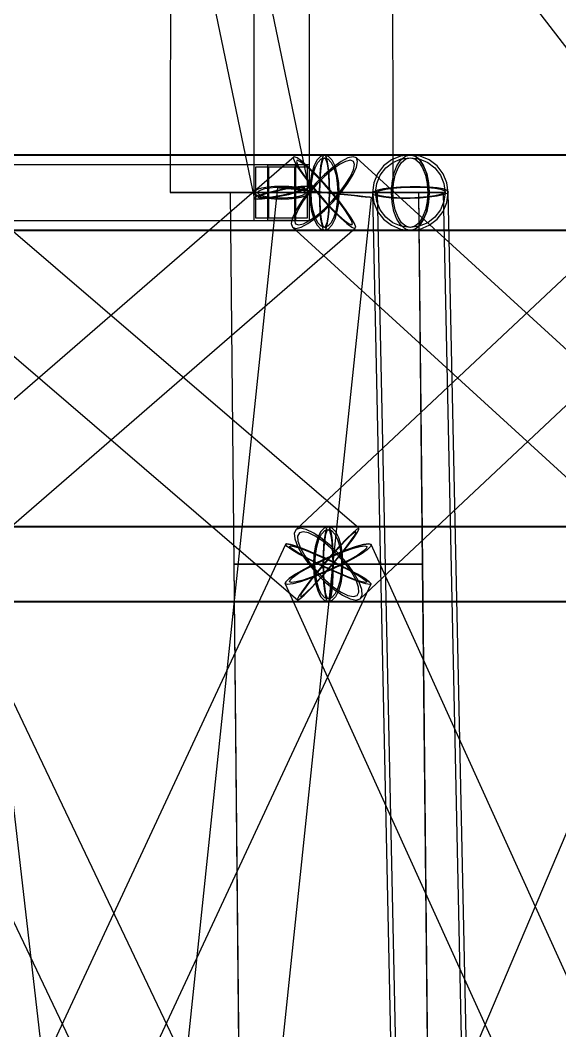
# Model space of a CAD drawing. Header units: millimetres. Extents: x -123812 to 252100, y -3000 to 639000.
# Drawn here: x 672 to 3576, y 492488 to 497928 of the extents above; entities that cross this region are included whole.
import ezdxf

# ---------------------------------------------------------------- set-up
doc = ezdxf.new("R2010")
doc.units = ezdxf.units.MM
doc.layers.add('D-STR-ANTN', color=7, linetype='Continuous', lineweight=25)
doc.layers.add('D-STR-STRC', color=7, linetype='Continuous', lineweight=25)

msp = doc.modelspace()

# ---------------------------------------------------------------- linework, layer by layer
at = {"layer": 'D-STR-ANTN'}
for points in [[(-146.9, 506969.9), (1931.6, 496969.9), (1936.6, 496966.3), (1951.2, 496965), (1974.6, 496966.1), (2005, 496969.5), (2040.4, 496974.9), (2078.5, 496982.1), (2116.5, 496990.5), (2151.9, 496999.6), (2182.3, 497008.6), (2205.7, 497017.1), (2220.4, 497024.4), (2225.4, 497030.1), (146.9, 507030.1)], [(1928.5, 507000), (1928.5, 497000), (1933.6, 496990.9), (1948.6, 496982.5), (1972.4, 496975.2), (2003.5, 496969.7), (2039.6, 496966.2), (2078.5, 496965), (2117.3, 496966.2), (2153.5, 496969.7), (2184.5, 496975.2), (2208.4, 496982.5), (2223.3, 496990.9), (2228.5, 497000), (2228.5, 507000)], [(8226.2, 493259.2), (2443, 500759.2), (2417.8, 500789), (2369.5, 500799.2), (2301.4, 500789), (2218, 500759.2), (2125.2, 500711.6), (2029.1, 500649.6), (1936.5, 500577.4), (1853.5, 500500), (1785.8, 500422.6), (1738.1, 500350.4), (1713.6, 500288.4), (1713.9, 500240.8), (7497, 492740.8)], [(8226.2, 493259.2), (2443, 500759.2), (2417.8, 500789), (2369.5, 500799.2), (2301.4, 500789), (2218, 500759.2), (2125.2, 500711.6), (2029.1, 500649.6), (1936.5, 500577.4), (1853.5, 500500), (1785.8, 500422.6), (1738.1, 500350.4), (1713.6, 500288.4), (1713.9, 500240.8), (7497, 492740.8)]]:
    msp.add_lwpolyline(points, dxfattribs=at)
for points in [[(1478.5, 497000), (2678.5, 497000), (2666.3, 507000), (1490.7, 507000)], [(1478.5, 497000), (2678.5, 497000), (2666.3, 507000), (1490.7, 507000)], [(-75, 496850), (2153.5, 496850), (2153.5, 497150), (-75, 497150)], [(-75, 496850), (2153.5, 496850), (2153.5, 497150), (-75, 497150)], [(1928.5, 496850), (2228.5, 496850), (2228.5, 497150), (1928.5, 497150)], [(1940.5, 497138), (2216.5, 497138), (2216.5, 496862), (1940.5, 496862)], [(2003.5, 497150), (2153.5, 497150), (2153.5, 496850), (2003.5, 496850)], [(2003.5, 497150), (2153.5, 497150), (2153.5, 496850), (2003.5, 496850)], [(2009.5, 497138), (2147.5, 497138), (2147.5, 496862), (2009.5, 496862)], [(2009.5, 497138), (2147.5, 497138), (2147.5, 496862), (2009.5, 496862)], [(2678.5, 497000), (2658, 497000), (2598.1, 497000), (2502.7, 497000), (2378.5, 497000), (2233.8, 497000), (2078.5, 497000), (1923.2, 497000), (1778.5, 497000), (1654.2, 497000), (1558.8, 497000), (1498.9, 497000), (1478.5, 497000), (1498.9, 497000), (1558.8, 497000), (1654.2, 497000), (1778.5, 497000), (1923.2, 497000), (2078.5, 497000), (2233.8, 497000), (2378.5, 497000), (2502.7, 497000), (2598.1, 497000), (2658, 497000)], [(2678.5, 497000), (2658, 497000), (2598.1, 497000), (2502.7, 497000), (2378.5, 497000), (2233.8, 497000), (2078.5, 497000), (1923.2, 497000), (1778.5, 497000), (1654.2, 497000), (1558.8, 497000), (1498.9, 497000), (1478.5, 497000), (1498.9, 497000), (1558.8, 497000), (1654.2, 497000), (1778.5, 497000), (1923.2, 497000), (2078.5, 497000), (2233.8, 497000), (2378.5, 497000), (2502.7, 497000), (2598.1, 497000), (2658, 497000)], [(2598.5, 497000), (2580.7, 497000), (2528.8, 497000), (2446.2, 497000), (2338.5, 497000), (2213, 497000), (2078.5, 497000), (1943.9, 497000), (1818.5, 497000), (1710.8, 497000), (1628.1, 497000), (1576.2, 497000), (1558.5, 497000), (1576.2, 497000), (1628.1, 497000), (1710.8, 497000), (1818.5, 497000), (1943.9, 497000), (2078.5, 497000), (2213, 497000), (2338.5, 497000), (2446.2, 497000), (2528.8, 497000), (2580.7, 497000)], [(2598.5, 497000), (2580.7, 497000), (2528.8, 497000), (2446.2, 497000), (2338.5, 497000), (2213, 497000), (2078.5, 497000), (1943.9, 497000), (1818.5, 497000), (1710.8, 497000), (1628.1, 497000), (1576.2, 497000), (1558.5, 497000), (1576.2, 497000), (1628.1, 497000), (1710.8, 497000), (1818.5, 497000), (1943.9, 497000), (2078.5, 497000), (2213, 497000), (2338.5, 497000), (2446.2, 497000), (2528.8, 497000), (2580.7, 497000)], [(2078.5, 496965), (2039.6, 496966.2), (2003.5, 496969.7), (1972.4, 496975.2), (1948.6, 496982.5), (1933.6, 496990.9), (1928.5, 497000), (1933.6, 497009.1), (1948.6, 497017.5), (1972.4, 497024.8), (2003.5, 497030.3), (2039.6, 497033.8), (2078.5, 497035), (2117.3, 497033.8), (2153.5, 497030.3), (2184.5, 497024.8), (2208.4, 497017.5), (2223.3, 497009.1), (2228.5, 497000), (2223.3, 496990.9), (2208.4, 496982.5), (2184.5, 496975.2), (2153.5, 496969.7), (2117.3, 496966.2)], [(2078.5, 496982.1), (2040.4, 496974.9), (2005, 496969.5), (1974.6, 496966.1), (1951.2, 496965), (1936.6, 496966.3), (1931.6, 496969.9), (1936.6, 496975.6), (1951.2, 496982.9), (1974.6, 496991.4), (2005, 497000.4), (2040.4, 497009.5), (2078.5, 497017.9), (2116.5, 497025.1), (2151.9, 497030.5), (2182.3, 497033.9), (2205.7, 497035), (2220.4, 497033.7), (2225.4, 497030.1), (2220.4, 497024.4), (2205.7, 497017.1), (2182.3, 497008.6), (2151.9, 496999.6), (2116.5, 496990.5)], [(2078.5, 496970.1), (2045.3, 496971.1), (2014.5, 496974.1), (1988, 496978.9), (1967.6, 496985.1), (1954.8, 496992.3), (1950.5, 497000), (1954.8, 497007.7), (1967.6, 497014.9), (1988, 497021.1), (2014.5, 497025.9), (2045.3, 497028.9), (2078.5, 497029.9), (2111.6, 497028.9), (2142.5, 497025.9), (2169, 497021.1), (2189.3, 497014.9), (2202.1, 497007.7), (2206.5, 497000), (2202.1, 496992.3), (2189.3, 496985.1), (2169, 496978.9), (2142.5, 496974.1), (2111.6, 496971.1)], [(2078.5, 496984.7), (2046, 496978.6), (2015.8, 496973.9), (1989.8, 496971.1), (1969.9, 496970.1), (1957.4, 496971.2), (1953.1, 496974.3), (1957.4, 496979.1), (1969.9, 496985.4), (1989.8, 496992.6), (2015.8, 497000.4), (2046, 497008.1), (2078.5, 497015.3), (2110.9, 497021.4), (2141.1, 497026.1), (2167.1, 497028.9), (2187, 497029.9), (2199.5, 497028.8), (2203.8, 497025.7), (2199.5, 497020.9), (2187, 497014.6), (2167.1, 497007.4), (2141.1, 496999.6), (2110.9, 496991.9)]]:
    msp.add_lwpolyline(points, close=True, dxfattribs=at)
at = {"layer": 'D-STR-STRC'}
for points in [[(-164.2, 496806.9), (2165.2, 494806.9), (2177.2, 494813.5), (2199.6, 494832.8), (2230.8, 494863.5), (2268.8, 494903.4), (2310.9, 494950), (2354.2, 495000), (2395.9, 495050), (2433, 495096.6), (2463.1, 495136.5), (2484, 495167.2), (2494.4, 495186.5), (2493.6, 495193.1), (164.2, 497193.1)], [(162.8, 494806.9), (2472, 496806.9), (2477.2, 496813.5), (2470.9, 496832.8), (2453.7, 496863.5), (2426.5, 496903.4), (2391.4, 496950), (2350.7, 497000), (2307.1, 497050), (2263.7, 497096.6), (2223.4, 497136.5), (2189, 497167.2), (2162.7, 497186.5), (2146.4, 497193.1), (-162.8, 495193.1)], [(0, 496796.8), (2309.2, 496796.8), (2316.1, 496803.7), (2322.5, 496824), (2328, 496856.3), (2332.2, 496898.4), (2334.9, 496947.4), (2335.8, 497000), (2334.9, 497052.6), (2332.2, 497101.6), (2328, 497143.7), (2322.5, 497176), (2316.1, 497196.3), (2309.2, 497203.2), (0, 497203.2)], [(0, 496796.8), (2309.2, 496796.8), (2316.1, 496803.7), (2322.5, 496824), (2328, 496856.3), (2332.2, 496898.4), (2334.9, 496947.4), (2335.8, 497000), (2334.9, 497052.6), (2332.2, 497101.6), (2328, 497143.7), (2322.5, 497176), (2316.1, 497196.3), (2309.2, 497203.2), (0, 497203.2)], [(0, 496796.8), (2771.3, 496796.8), (2797.6, 496803.7), (2822.1, 496824), (2843.1, 496856.3), (2859.3, 496898.4), (2869.4, 496947.4), (2872.9, 497000), (2869.4, 497052.6), (2859.3, 497101.6), (2843.1, 497143.7), (2822.1, 497176), (2797.6, 497196.3), (2771.3, 497203.2), (0, 497203.2)], [(0, 496796.8), (2771.3, 496796.8), (2797.6, 496803.7), (2822.1, 496824), (2843.1, 496856.3), (2859.3, 496898.4), (2869.4, 496947.4), (2872.9, 497000), (2869.4, 497052.6), (2859.3, 497101.6), (2843.1, 497143.7), (2822.1, 497176), (2797.6, 497196.3), (2771.3, 497203.2), (0, 497203.2)], [(4672.3, 495186.5), (2481.6, 497186.5), (2463.7, 497193.1), (2435.3, 497186.5), (2398.3, 497167.2), (2355.2, 497136.5), (2309, 497096.6), (2262.8, 497050), (2219.8, 497000), (2182.9, 496950), (2154.6, 496903.4), (2136.8, 496863.5), (2130.8, 496832.8), (2136.9, 496813.5), (4327.7, 494813.5)], [(4288.8, 497186.5), (2157.1, 495186.5), (2146.8, 495167.2), (2148.9, 495136.5), (2163.4, 495096.6), (2189.2, 495050), (2224.5, 495000), (2267, 494950), (2313.7, 494903.4), (2361.5, 494863.5), (2407.1, 494832.8), (2447.4, 494813.5), (2479.7, 494806.9), (2501.7, 494813.5), (4633.4, 496813.5)], [(4461.1, 497203.2), (2309.2, 497203.2), (2289.1, 497196.3), (2270.4, 497176), (2254.3, 497143.7), (2241.9, 497101.6), (2234.1, 497052.6), (2231.5, 497000), (2234.1, 496947.4), (2241.9, 496898.4), (2254.3, 496856.3), (2270.4, 496824), (2289.1, 496803.7), (2309.2, 496796.8), (4461.1, 496796.8)], [(4461.1, 497203.2), (2309.2, 497203.2), (2289.1, 497196.3), (2270.4, 497176), (2254.3, 497143.7), (2241.9, 497101.6), (2234.1, 497052.6), (2231.5, 497000), (2234.1, 496947.4), (2241.9, 496898.4), (2254.3, 496856.3), (2270.4, 496824), (2289.1, 496803.7), (2309.2, 496796.8), (4461.1, 496796.8)], [(252.6, 474973.5), (2561.9, 496973.5), (2553.2, 496974.7), (2528, 496977.6), (2487.9, 496982), (2435.5, 496987.6), (2374.6, 496994.1), (2309.2, 497001), (2243.9, 497007.9), (2182.9, 497014.2), (2130.6, 497019.5), (2090.5, 497023.5), (2065.2, 497025.9), (2056.6, 497026.5), (-252.6, 475026.5)], [(2783, 475029), (252.3, 497029), (243.7, 497029.6), (218.5, 497028.1), (178.4, 497024.8), (126.2, 497019.7), (65.3, 497013.3), (0, 497006), (-65.3, 496998.3), (-126.2, 496990.7), (-178.4, 496983.8), (-218.5, 496977.9), (-243.7, 496973.5), (-252.3, 496971), (2278.3, 474971)], [(3442.9, 475004.2), (2974.4, 497004.2), (2967.5, 497012.3), (2947.2, 497019.5), (2914.9, 497025.4), (2872.9, 497029.5), (2823.9, 497031.7), (2771.3, 497031.7), (2718.7, 497029.5), (2669.7, 497025.3), (2627.6, 497019.4), (2595.3, 497012.2), (2575, 497004.1), (2568.1, 496995.8), (3036.6, 474995.8)], [(0, 494796.8), (2329.4, 494796.8), (2336.2, 494803.7), (2342.6, 494824), (2348.1, 494856.3), (2352.3, 494898.4), (2355, 494947.4), (2355.9, 495000), (2355, 495052.6), (2352.3, 495101.6), (2348.1, 495143.7), (2342.6, 495176), (2336.2, 495196.3), (2329.4, 495203.2), (0, 495203.2)], [(0, 494796.8), (2329.4, 494796.8), (2336.2, 494803.7), (2342.6, 494824), (2348.1, 494856.3), (2352.3, 494898.4), (2355, 494947.4), (2355.9, 495000), (2355, 495052.6), (2352.3, 495101.6), (2348.1, 495143.7), (2342.6, 495176), (2336.2, 495196.3), (2329.4, 495203.2), (0, 495203.2)], [(4500, 495203.2), (2329.4, 495203.2), (2309.2, 495196.3), (2290.5, 495176), (2274.4, 495143.7), (2262, 495101.6), (2254.3, 495052.6), (2251.6, 495000), (2254.3, 494947.4), (2262, 494898.4), (2274.4, 494856.3), (2290.5, 494824), (2309.2, 494803.7), (2329.4, 494796.8), (4500, 494796.8)], [(4500, 495203.2), (2329.4, 495203.2), (2309.2, 495196.3), (2290.5, 495176), (2274.4, 495143.7), (2262, 495101.6), (2254.3, 495052.6), (2251.6, 495000), (2254.3, 494947.4), (2262, 494898.4), (2274.4, 494856.3), (2290.5, 494824), (2309.2, 494803.7), (2329.4, 494796.8), (4500, 494796.8)], [(230.4, 489894.5), (2559.7, 494894.5), (2550.2, 494905.4), (2525.7, 494922.7), (2487.7, 494945.4), (2439, 494971.7), (2382.8, 495000), (2323, 495028.3), (2263.6, 495054.6), (2208.6, 495077.3), (2161.9, 495094.6), (2126.7, 495105.5), (2105.2, 495109.3), (2099, 495105.5), (-230.4, 490105.5)], [(2608.7, 490109.3), (229, 495109.3), (217.9, 495105.5), (192, 495094.6), (153, 495077.3), (103.5, 495054.6), (47, 495028.3), (-12.7, 495000), (-71.5, 494971.7), (-125.5, 494945.4), (-170.9, 494922.7), (-204.7, 494905.4), (-224.5, 494894.5), (-229, 494890.7), (2150.7, 489890.7)], [(4828.2, 490105.5), (2560.3, 495105.5), (2547.6, 495109.3), (2520, 495105.5), (2479.4, 495094.6), (2428.6, 495077.3), (2371, 495054.6), (2310.6, 495028.3), (2251.5, 495000), (2197.6, 494971.7), (2152.8, 494945.4), (2120, 494922.7), (2101.4, 494905.4), (2098.4, 494894.5), (4366.3, 489894.5)], [(2614.3, 489905.4), (4734.6, 494905.4), (4726.2, 494922.7), (4702.4, 494945.4), (4664.7, 494971.7), (4615.9, 495000), (4559.1, 495028.3), (4498.3, 495054.6), (4437.6, 495077.3), (4381.2, 495094.6), (4332.9, 495105.5), (4296, 495109.3), (4272.9, 495105.5), (4265.4, 495094.6), (2145.1, 490094.6)]]:
    msp.add_lwpolyline(points, dxfattribs=at)
for points in [[(-51.8, 496800), (3912.9, 496800), (3912.9, 497200), (-51.8, 497200)], [(-51.8, 496800), (3912.9, 496800), (3912.9, 497200), (-51.8, 497200)], [(2219.8, 497000), (2182.9, 496950), (2154.6, 496903.4), (2136.8, 496863.5), (2130.8, 496832.8), (2136.9, 496813.5), (2154.8, 496806.9), (2183.2, 496813.5), (2220.2, 496832.8), (2263.3, 496863.5), (2309.5, 496903.4), (2355.6, 496950), (2398.7, 497000), (2435.6, 497050), (2463.9, 497096.6), (2481.7, 497136.5), (2487.7, 497167.2), (2481.6, 497186.5), (2463.7, 497193.1), (2435.3, 497186.5), (2398.3, 497167.2), (2355.2, 497136.5), (2309, 497096.6), (2262.8, 497050)], [(2267.8, 497000), (2311.4, 496950), (2354.8, 496903.4), (2395.1, 496863.5), (2429.5, 496832.8), (2455.8, 496813.5), (2472, 496806.9), (2477.2, 496813.5), (2470.9, 496832.8), (2453.7, 496863.5), (2426.5, 496903.4), (2391.4, 496950), (2350.7, 497000), (2307.1, 497050), (2263.7, 497096.6), (2223.4, 497136.5), (2189, 497167.2), (2162.7, 497186.5), (2146.4, 497193.1), (2141.3, 497186.5), (2147.5, 497167.2), (2164.8, 497136.5), (2192, 497096.6), (2227.1, 497050)], [(2228.6, 497000), (2195.3, 496954.9), (2169.8, 496913), (2153.8, 496876.9), (2148.3, 496849.2), (2153.9, 496831.8), (2170, 496825.9), (2195.6, 496831.8), (2229, 496849.2), (2267.8, 496876.9), (2309.4, 496913), (2351.1, 496954.9), (2389.9, 497000), (2423.1, 497045.1), (2448.7, 497087), (2464.7, 497123.1), (2470.1, 497150.8), (2464.6, 497168.2), (2448.5, 497174.1), (2422.9, 497168.2), (2389.5, 497150.8), (2350.7, 497123.1), (2309, 497087), (2267.4, 497045.1)], [(2271.9, 497000), (2311.1, 496954.9), (2350.3, 496913), (2386.6, 496876.9), (2417.7, 496849.2), (2441.3, 496831.8), (2456, 496825.9), (2460.7, 496831.8), (2455, 496849.2), (2439.4, 496876.9), (2415, 496913), (2383.3, 496954.9), (2346.6, 497000), (2307.3, 497045.1), (2268.2, 497087), (2231.9, 497123.1), (2200.8, 497150.8), (2177.1, 497168.2), (2162.5, 497174.1), (2157.8, 497168.2), (2163.5, 497150.8), (2179, 497123.1), (2203.5, 497087), (2235.2, 497045.1)], [(2387, 497000), (2384.4, 496947.4), (2376.6, 496898.4), (2364.2, 496856.3), (2348.1, 496824), (2329.4, 496803.7), (2309.2, 496796.8), (2289.1, 496803.7), (2270.4, 496824), (2254.3, 496856.3), (2241.9, 496898.4), (2234.1, 496947.4), (2231.5, 497000), (2234.1, 497052.6), (2241.9, 497101.6), (2254.3, 497143.7), (2270.4, 497176), (2289.1, 497196.3), (2309.2, 497203.2), (2329.4, 497196.3), (2348.1, 497176), (2364.2, 497143.7), (2376.6, 497101.6), (2384.4, 497052.6)], [(2387, 497000), (2384.4, 496947.4), (2376.6, 496898.4), (2364.2, 496856.3), (2348.1, 496824), (2329.4, 496803.7), (2309.2, 496796.8), (2289.1, 496803.7), (2270.4, 496824), (2254.3, 496856.3), (2241.9, 496898.4), (2234.1, 496947.4), (2231.5, 497000), (2234.1, 497052.6), (2241.9, 497101.6), (2254.3, 497143.7), (2270.4, 497176), (2289.1, 497196.3), (2309.2, 497203.2), (2329.4, 497196.3), (2348.1, 497176), (2364.2, 497143.7), (2376.6, 497101.6), (2384.4, 497052.6)], [(2380.9, 497000), (2378.4, 496951.5), (2371.3, 496906.4), (2359.9, 496867.6), (2345.1, 496837.9), (2327.8, 496819.2), (2309.2, 496812.8), (2290.7, 496819.2), (2273.4, 496837.9), (2258.6, 496867.6), (2247.2, 496906.4), (2240, 496951.5), (2237.6, 497000), (2240, 497048.5), (2247.2, 497093.6), (2258.6, 497132.4), (2273.4, 497162.1), (2290.7, 497180.8), (2309.2, 497187.2), (2327.8, 497180.8), (2345.1, 497162.1), (2359.9, 497132.4), (2371.3, 497093.6), (2378.4, 497048.5)], [(2380.9, 497000), (2378.4, 496951.5), (2371.3, 496906.4), (2359.9, 496867.6), (2345.1, 496837.9), (2327.8, 496819.2), (2309.2, 496812.8), (2290.7, 496819.2), (2273.4, 496837.9), (2258.6, 496867.6), (2247.2, 496906.4), (2240, 496951.5), (2237.6, 497000), (2240, 497048.5), (2247.2, 497093.6), (2258.6, 497132.4), (2273.4, 497162.1), (2290.7, 497180.8), (2309.2, 497187.2), (2327.8, 497180.8), (2345.1, 497162.1), (2359.9, 497132.4), (2371.3, 497093.6), (2378.4, 497048.5)], [(2335.8, 497000), (2334.9, 496947.4), (2332.2, 496898.4), (2328, 496856.3), (2322.5, 496824), (2316.1, 496803.7), (2309.2, 496796.8), (2302.4, 496803.7), (2296, 496824), (2290.5, 496856.3), (2286.3, 496898.4), (2283.6, 496947.4), (2282.7, 497000), (2283.6, 497052.6), (2286.3, 497101.6), (2290.5, 497143.7), (2296, 497176), (2302.4, 497196.3), (2309.2, 497203.2), (2316.1, 497196.3), (2322.5, 497176), (2328, 497143.7), (2332.2, 497101.6), (2334.9, 497052.6)], [(2335.8, 497000), (2334.9, 496947.4), (2332.2, 496898.4), (2328, 496856.3), (2322.5, 496824), (2316.1, 496803.7), (2309.2, 496796.8), (2302.4, 496803.7), (2296, 496824), (2290.5, 496856.3), (2286.3, 496898.4), (2283.6, 496947.4), (2282.7, 497000), (2283.6, 497052.6), (2286.3, 497101.6), (2290.5, 497143.7), (2296, 497176), (2302.4, 497196.3), (2309.2, 497203.2), (2316.1, 497196.3), (2322.5, 497176), (2328, 497143.7), (2332.2, 497101.6), (2334.9, 497052.6)], [(2333.7, 497000), (2332.8, 496951.5), (2330.4, 496906.4), (2326.5, 496867.6), (2321.5, 496837.9), (2315.6, 496819.2), (2309.2, 496812.8), (2302.9, 496819.2), (2297, 496837.9), (2292, 496867.6), (2288.1, 496906.4), (2285.6, 496951.5), (2284.8, 497000), (2285.6, 497048.5), (2288.1, 497093.6), (2292, 497132.4), (2297, 497162.1), (2302.9, 497180.8), (2309.2, 497187.2), (2315.6, 497180.8), (2321.5, 497162.1), (2326.5, 497132.4), (2330.4, 497093.6), (2332.8, 497048.5)], [(2333.7, 497000), (2332.8, 496951.5), (2330.4, 496906.4), (2326.5, 496867.6), (2321.5, 496837.9), (2315.6, 496819.2), (2309.2, 496812.8), (2302.9, 496819.2), (2297, 496837.9), (2292, 496867.6), (2288.1, 496906.4), (2285.6, 496951.5), (2284.8, 497000), (2285.6, 497048.5), (2288.1, 497093.6), (2292, 497132.4), (2297, 497162.1), (2302.9, 497180.8), (2309.2, 497187.2), (2315.6, 497180.8), (2321.5, 497162.1), (2326.5, 497132.4), (2330.4, 497093.6), (2332.8, 497048.5)], [(2568.1, 497000), (2575, 496947.4), (2595.3, 496898.4), (2627.6, 496856.3), (2669.7, 496824), (2718.7, 496803.7), (2771.3, 496796.8), (2823.9, 496803.7), (2872.9, 496824), (2915, 496856.3), (2947.3, 496898.4), (2967.6, 496947.4), (2974.5, 497000), (2967.6, 497052.6), (2947.3, 497101.6), (2915, 497143.7), (2872.9, 497176), (2823.9, 497196.3), (2771.3, 497203.2), (2718.7, 497196.3), (2669.7, 497176), (2627.6, 497143.7), (2595.3, 497101.6), (2575, 497052.6)], [(2958.5, 497000), (2952.1, 496951.5), (2933.4, 496906.4), (2903.7, 496867.6), (2864.9, 496837.9), (2819.7, 496819.2), (2771.3, 496812.8), (2722.8, 496819.2), (2677.7, 496837.9), (2638.9, 496867.6), (2609.2, 496906.4), (2590.5, 496951.5), (2584.1, 497000), (2590.5, 497048.5), (2609.2, 497093.6), (2638.9, 497132.4), (2677.7, 497162.1), (2722.8, 497180.8), (2771.3, 497187.2), (2819.7, 497180.8), (2864.9, 497162.1), (2903.7, 497132.4), (2933.4, 497093.6), (2952.1, 497048.5)], [(2872.9, 497000), (2869.4, 496947.4), (2859.3, 496898.4), (2843.1, 496856.3), (2822.1, 496824), (2797.6, 496803.7), (2771.3, 496796.8), (2745, 496803.7), (2720.5, 496824), (2699.4, 496856.3), (2683.3, 496898.4), (2673.1, 496947.4), (2669.7, 497000), (2673.1, 497052.6), (2683.3, 497101.6), (2699.4, 497143.7), (2720.5, 497176), (2745, 497196.3), (2771.3, 497203.2), (2797.6, 497196.3), (2822.1, 497176), (2843.1, 497143.7), (2859.3, 497101.6), (2869.4, 497052.6)], [(2872.9, 497000), (2869.4, 496947.4), (2859.3, 496898.4), (2843.1, 496856.3), (2822.1, 496824), (2797.6, 496803.7), (2771.3, 496796.8), (2745, 496803.7), (2720.5, 496824), (2699.4, 496856.3), (2683.3, 496898.4), (2673.1, 496947.4), (2669.7, 497000), (2673.1, 497052.6), (2683.3, 497101.6), (2699.4, 497143.7), (2720.5, 497176), (2745, 497196.3), (2771.3, 497203.2), (2797.6, 497196.3), (2822.1, 497176), (2843.1, 497143.7), (2859.3, 497101.6), (2869.4, 497052.6)], [(2864.9, 497000), (2861.7, 496951.5), (2852.3, 496906.4), (2837.5, 496867.6), (2818.1, 496837.9), (2795.5, 496819.2), (2771.3, 496812.8), (2747.1, 496819.2), (2724.5, 496837.9), (2705.1, 496867.6), (2690.2, 496906.4), (2680.9, 496951.5), (2677.7, 497000), (2680.9, 497048.5), (2690.2, 497093.6), (2705.1, 497132.4), (2724.5, 497162.1), (2747.1, 497180.8), (2771.3, 497187.2), (2795.5, 497180.8), (2818.1, 497162.1), (2837.5, 497132.4), (2852.3, 497093.6), (2861.7, 497048.5)], [(2864.9, 497000), (2861.7, 496951.5), (2852.3, 496906.4), (2837.5, 496867.6), (2818.1, 496837.9), (2795.5, 496819.2), (2771.3, 496812.8), (2747.1, 496819.2), (2724.5, 496837.9), (2705.1, 496867.6), (2690.2, 496906.4), (2680.9, 496951.5), (2677.7, 497000), (2680.9, 497048.5), (2690.2, 497093.6), (2705.1, 497132.4), (2724.5, 497162.1), (2747.1, 497180.8), (2771.3, 497187.2), (2795.5, 497180.8), (2818.1, 497162.1), (2837.5, 497132.4), (2852.3, 497093.6), (2861.7, 497048.5)], [(1801.2, 497000), (1821.2, 495000), (2837.6, 495000), (2817.2, 497000)], [(2817.2, 497000), (2799.9, 497000), (2749.2, 497000), (2668.5, 497000), (2563.2, 497000), (2440.7, 497000), (2309.2, 497000), (2177.8, 497000), (2055.2, 497000), (1950, 497000), (1869.3, 497000), (1818.6, 497000), (1801.2, 497000), (1818.6, 497000), (1869.3, 497000), (1950, 497000), (2055.2, 497000), (2177.8, 497000), (2309.2, 497000), (2440.7, 497000), (2563.2, 497000), (2668.5, 497000), (2749.2, 497000), (2799.9, 497000)], [(1801.2, 497000), (1820.9, 495000), (2837.8, 495000), (2817.2, 497000)], [(2817.2, 497000), (2799.9, 497000), (2749.2, 497000), (2668.5, 497000), (2563.2, 497000), (2440.7, 497000), (2309.2, 497000), (2177.8, 497000), (2055.2, 497000), (1950, 497000), (1869.3, 497000), (1818.6, 497000), (1801.2, 497000), (1818.6, 497000), (1869.3, 497000), (1950, 497000), (2055.2, 497000), (2177.8, 497000), (2309.2, 497000), (2440.7, 497000), (2563.2, 497000), (2668.5, 497000), (2749.2, 497000), (2799.9, 497000)], [(2757.2, 497000), (2742, 497000), (2697.2, 497000), (2626, 497000), (2533.2, 497000), (2425.2, 497000), (2309.2, 497000), (2193.3, 497000), (2085.2, 497000), (1992.5, 497000), (1921.3, 497000), (1876.5, 497000), (1861.2, 497000), (1876.5, 497000), (1921.3, 497000), (1992.5, 497000), (2085.2, 497000), (2193.3, 497000), (2309.2, 497000), (2425.2, 497000), (2533.2, 497000), (2626, 497000), (2697.2, 497000), (2742, 497000)], [(2757.2, 497000), (2742, 497000), (2697.2, 497000), (2626, 497000), (2533.2, 497000), (2425.2, 497000), (2309.2, 497000), (2193.3, 497000), (2085.2, 497000), (1992.5, 497000), (1921.3, 497000), (1876.5, 497000), (1861.2, 497000), (1876.5, 497000), (1921.3, 497000), (1992.5, 497000), (2085.2, 497000), (2193.3, 497000), (2309.2, 497000), (2425.2, 497000), (2533.2, 497000), (2626, 497000), (2697.2, 497000), (2742, 497000)], [(2309.2, 496999), (2243.9, 497005.9), (2182.9, 497012.4), (2130.6, 497018), (2090.5, 497022.4), (2065.2, 497025.3), (2056.6, 497026.5), (2065.2, 497025.9), (2090.5, 497023.5), (2130.6, 497019.5), (2182.9, 497014.2), (2243.9, 497007.9), (2309.2, 497001), (2374.6, 496994.1), (2435.5, 496987.6), (2487.9, 496982), (2528, 496977.6), (2553.2, 496974.7), (2561.9, 496973.5), (2553.2, 496974.1), (2528, 496976.5), (2487.9, 496980.5), (2435.5, 496985.8), (2374.6, 496992.1)], [(2309.2, 496999.1), (2250.3, 497005.3), (2195.4, 497011.1), (2148.2, 497016.2), (2112, 497020.2), (2089.3, 497022.8), (2081.5, 497023.9), (2089.3, 497023.3), (2112, 497021.2), (2148.2, 497017.6), (2195.4, 497012.8), (2250.3, 497007.1), (2309.2, 497000.9), (2368.2, 496994.7), (2423.1, 496988.9), (2470.3, 496983.8), (2506.5, 496979.8), (2529.2, 496977.2), (2537, 496976.1), (2529.2, 496976.7), (2506.5, 496978.8), (2470.3, 496982.4), (2423.1, 496987.2), (2368.2, 496992.9)], [(2771.3, 496968.3), (2718.7, 496968.3), (2669.7, 496970.5), (2627.6, 496974.6), (2595.3, 496980.5), (2575, 496987.7), (2568.1, 496995.8), (2575, 497004.1), (2595.3, 497012.2), (2627.6, 497019.4), (2669.7, 497025.3), (2718.7, 497029.5), (2771.3, 497031.7), (2823.9, 497031.7), (2872.9, 497029.5), (2914.9, 497025.4), (2947.2, 497019.5), (2967.5, 497012.3), (2974.4, 497004.2), (2967.5, 496995.9), (2947.2, 496987.8), (2914.9, 496980.6), (2872.9, 496974.7), (2823.9, 496970.5)], [(2771.3, 496970.8), (2722.8, 496970.8), (2677.7, 496972.8), (2638.9, 496976.6), (2609.2, 496982), (2590.5, 496988.7), (2584.1, 496996.1), (2590.5, 497003.8), (2609.2, 497011.2), (2638.9, 497017.9), (2677.7, 497023.3), (2722.8, 497027.2), (2771.3, 497029.2), (2819.7, 497029.2), (2864.9, 497027.2), (2903.6, 497023.4), (2933.4, 497018), (2952.1, 497011.3), (2958.4, 497003.9), (2952.1, 496996.2), (2933.4, 496988.8), (2903.6, 496982.1), (2864.9, 496976.7), (2819.7, 496972.8)], [(2593.5, 497000), (3062, 475000), (3417.6, 475000), (2949.1, 497000)], [(2949.1, 497000), (2943, 497000), (2925.3, 497000), (2897, 497000), (2860.2, 497000), (2817.3, 497000), (2771.3, 497000), (2725.3, 497000), (2682.4, 497000), (2645.6, 497000), (2617.3, 497000), (2599.5, 497000), (2593.5, 497000), (2599.5, 497000), (2617.3, 497000), (2645.6, 497000), (2682.4, 497000), (2725.3, 497000), (2771.3, 497000), (2817.3, 497000), (2860.2, 497000), (2897, 497000), (2925.3, 497000), (2943, 497000)], [(2593.5, 497000), (3062, 475000), (3417.6, 475000), (2949.1, 497000)], [(2949.1, 497000), (2943, 497000), (2925.3, 497000), (2897, 497000), (2860.2, 497000), (2817.3, 497000), (2771.3, 497000), (2725.3, 497000), (2682.4, 497000), (2645.6, 497000), (2617.3, 497000), (2599.5, 497000), (2593.5, 497000), (2599.5, 497000), (2617.3, 497000), (2645.6, 497000), (2682.4, 497000), (2725.3, 497000), (2771.3, 497000), (2817.3, 497000), (2860.2, 497000), (2897, 497000), (2925.3, 497000), (2943, 497000)], [(2933.1, 497000), (2927.6, 497000), (2911.4, 497000), (2885.7, 497000), (2852.2, 497000), (2813.2, 497000), (2771.3, 497000), (2729.4, 497000), (2690.4, 497000), (2656.9, 497000), (2631.2, 497000), (2615, 497000), (2609.5, 497000), (2615, 497000), (2631.2, 497000), (2656.9, 497000), (2690.4, 497000), (2729.4, 497000), (2771.3, 497000), (2813.2, 497000), (2852.2, 497000), (2885.7, 497000), (2911.4, 497000), (2927.6, 497000)], [(2933.1, 497000), (2927.6, 497000), (2911.4, 497000), (2885.7, 497000), (2852.2, 497000), (2813.2, 497000), (2771.3, 497000), (2729.4, 497000), (2690.4, 497000), (2656.9, 497000), (2631.2, 497000), (2615, 497000), (2609.5, 497000), (2615, 497000), (2631.2, 497000), (2656.9, 497000), (2690.4, 497000), (2729.4, 497000), (2771.3, 497000), (2813.2, 497000), (2852.2, 497000), (2885.7, 497000), (2911.4, 497000), (2927.6, 497000)], [(-51.8, 494800), (3949.5, 494800), (3949.5, 495200), (-51.8, 495200)], [(-51.8, 494800), (3949.5, 494800), (3949.5, 495200), (-51.8, 495200)], [(2407.1, 495000), (2404.5, 494947.4), (2396.7, 494898.4), (2384.4, 494856.3), (2368.3, 494824), (2349.5, 494803.7), (2329.4, 494796.8), (2309.2, 494803.7), (2290.5, 494824), (2274.4, 494856.3), (2262, 494898.4), (2254.3, 494947.4), (2251.6, 495000), (2254.3, 495052.6), (2262, 495101.6), (2274.4, 495143.7), (2290.5, 495176), (2309.2, 495196.3), (2329.4, 495203.2), (2349.5, 495196.3), (2368.3, 495176), (2384.4, 495143.7), (2396.7, 495101.6), (2404.5, 495052.6)], [(2407.1, 495000), (2404.5, 494947.4), (2396.7, 494898.4), (2384.4, 494856.3), (2368.3, 494824), (2349.5, 494803.7), (2329.4, 494796.8), (2309.2, 494803.7), (2290.5, 494824), (2274.4, 494856.3), (2262, 494898.4), (2254.3, 494947.4), (2251.6, 495000), (2254.3, 495052.6), (2262, 495101.6), (2274.4, 495143.7), (2290.5, 495176), (2309.2, 495196.3), (2329.4, 495203.2), (2349.5, 495196.3), (2368.3, 495176), (2384.4, 495143.7), (2396.7, 495101.6), (2404.5, 495052.6)], [(2355.9, 495000), (2355, 494947.4), (2352.3, 494898.4), (2348.1, 494856.3), (2342.6, 494824), (2336.2, 494803.7), (2329.4, 494796.8), (2322.5, 494803.7), (2316.1, 494824), (2310.6, 494856.3), (2306.4, 494898.4), (2303.8, 494947.4), (2302.8, 495000), (2303.8, 495052.6), (2306.4, 495101.6), (2310.6, 495143.7), (2316.1, 495176), (2322.5, 495196.3), (2329.4, 495203.2), (2336.2, 495196.3), (2342.6, 495176), (2348.1, 495143.7), (2352.3, 495101.6), (2355, 495052.6)], [(2355.9, 495000), (2355, 494947.4), (2352.3, 494898.4), (2348.1, 494856.3), (2342.6, 494824), (2336.2, 494803.7), (2329.4, 494796.8), (2322.5, 494803.7), (2316.1, 494824), (2310.6, 494856.3), (2306.4, 494898.4), (2303.8, 494947.4), (2302.8, 495000), (2303.8, 495052.6), (2306.4, 495101.6), (2310.6, 495143.7), (2316.1, 495176), (2322.5, 495196.3), (2329.4, 495203.2), (2336.2, 495196.3), (2342.6, 495176), (2348.1, 495143.7), (2352.3, 495101.6), (2355, 495052.6)], [(2224.5, 495000), (2267, 494950), (2313.7, 494903.4), (2361.5, 494863.5), (2407.1, 494832.8), (2447.4, 494813.5), (2479.7, 494806.9), (2501.7, 494813.5), (2512, 494832.8), (2509.8, 494863.5), (2495.3, 494903.4), (2469.6, 494950), (2434.3, 495000), (2391.8, 495050), (2345.1, 495096.6), (2297.3, 495136.5), (2251.7, 495167.2), (2211.4, 495186.5), (2179.1, 495193.1), (2157.1, 495186.5), (2146.8, 495167.2), (2148.9, 495136.5), (2163.4, 495096.6), (2189.2, 495050)], [(2304.5, 495000), (2262.9, 494950), (2225.8, 494903.4), (2195.7, 494863.5), (2174.7, 494832.8), (2164.3, 494813.5), (2165.2, 494806.9), (2177.2, 494813.5), (2199.6, 494832.8), (2230.8, 494863.5), (2268.8, 494903.4), (2310.9, 494950), (2354.2, 495000), (2395.9, 495050), (2433, 495096.6), (2463.1, 495136.5), (2484, 495167.2), (2494.4, 495186.5), (2493.6, 495193.1), (2481.6, 495186.5), (2459.2, 495167.2), (2427.9, 495136.5), (2390, 495096.6), (2347.9, 495050)], [(2234.8, 495000), (2273.1, 494954.9), (2315.2, 494913), (2358.3, 494876.9), (2399.4, 494849.2), (2435.8, 494831.8), (2464.9, 494825.9), (2484.7, 494831.8), (2494, 494849.2), (2492, 494876.9), (2479, 494913), (2455.8, 494954.9), (2423.9, 495000), (2385.6, 495045.1), (2343.5, 495087), (2300.4, 495123.1), (2259.3, 495150.8), (2223, 495168.2), (2193.9, 495174.1), (2174, 495168.2), (2164.8, 495150.8), (2166.7, 495123.1), (2179.7, 495087), (2203, 495045.1)], [(2307, 495000), (2269.4, 494954.9), (2236, 494913), (2208.8, 494876.9), (2190, 494849.2), (2180.6, 494831.8), (2181.3, 494825.9), (2192.2, 494831.8), (2212.4, 494849.2), (2240.5, 494876.9), (2274.7, 494913), (2312.7, 494954.9), (2351.8, 495000), (2389.3, 495045.1), (2422.8, 495087), (2449.9, 495123.1), (2468.8, 495150.8), (2478.2, 495168.2), (2477.4, 495174.1), (2466.6, 495168.2), (2446.4, 495150.8), (2418.2, 495123.1), (2384, 495087), (2346.1, 495045.1)], [(2401, 495000), (2398.6, 494951.5), (2391.4, 494906.4), (2380, 494867.6), (2365.2, 494837.9), (2347.9, 494819.2), (2329.4, 494812.8), (2310.8, 494819.2), (2293.6, 494837.9), (2278.7, 494867.6), (2267.3, 494906.4), (2260.2, 494951.5), (2257.7, 495000), (2260.2, 495048.5), (2267.3, 495093.6), (2278.7, 495132.4), (2293.6, 495162.1), (2310.8, 495180.8), (2329.4, 495187.2), (2347.9, 495180.8), (2365.2, 495162.1), (2380, 495132.4), (2391.4, 495093.6), (2398.6, 495048.5)], [(2401, 495000), (2398.6, 494951.5), (2391.4, 494906.4), (2380, 494867.6), (2365.2, 494837.9), (2347.9, 494819.2), (2329.4, 494812.8), (2310.8, 494819.2), (2293.6, 494837.9), (2278.7, 494867.6), (2267.3, 494906.4), (2260.2, 494951.5), (2257.7, 495000), (2260.2, 495048.5), (2267.3, 495093.6), (2278.7, 495132.4), (2293.6, 495162.1), (2310.8, 495180.8), (2329.4, 495187.2), (2347.9, 495180.8), (2365.2, 495162.1), (2380, 495132.4), (2391.4, 495093.6), (2398.6, 495048.5)], [(2353.8, 495000), (2353, 494951.5), (2350.5, 494906.4), (2346.6, 494867.6), (2341.6, 494837.9), (2335.7, 494819.2), (2329.4, 494812.8), (2323, 494819.2), (2317.2, 494837.9), (2312.1, 494867.6), (2308.2, 494906.4), (2305.8, 494951.5), (2304.9, 495000), (2305.8, 495048.5), (2308.2, 495093.6), (2312.1, 495132.4), (2317.2, 495162.1), (2323, 495180.8), (2329.4, 495187.2), (2335.7, 495180.8), (2341.6, 495162.1), (2346.6, 495132.4), (2350.5, 495093.6), (2353, 495048.5)], [(2353.8, 495000), (2353, 494951.5), (2350.5, 494906.4), (2346.6, 494867.6), (2341.6, 494837.9), (2335.7, 494819.2), (2329.4, 494812.8), (2323, 494819.2), (2317.2, 494837.9), (2312.1, 494867.6), (2308.2, 494906.4), (2305.8, 494951.5), (2304.9, 495000), (2305.8, 495048.5), (2308.2, 495093.6), (2312.1, 495132.4), (2317.2, 495162.1), (2323, 495180.8), (2329.4, 495187.2), (2335.7, 495180.8), (2341.6, 495162.1), (2346.6, 495132.4), (2350.5, 495093.6), (2353, 495048.5)], [(2407.3, 495000), (2348.1, 494971.7), (2287.7, 494945.4), (2230.1, 494922.7), (2179.3, 494905.4), (2138.7, 494894.5), (2111.1, 494890.7), (2098.4, 494894.5), (2101.4, 494905.4), (2120, 494922.7), (2152.8, 494945.4), (2197.6, 494971.7), (2251.5, 495000), (2310.6, 495028.3), (2371, 495054.6), (2428.6, 495077.3), (2479.4, 495094.6), (2520, 495105.5), (2547.6, 495109.3), (2560.3, 495105.5), (2557.3, 495094.6), (2538.8, 495077.3), (2506, 495054.6), (2461.1, 495028.3)], [(2382.8, 495000), (2439, 494971.7), (2487.7, 494945.4), (2525.7, 494922.7), (2550.2, 494905.4), (2559.7, 494894.5), (2553.5, 494890.7), (2532.1, 494894.5), (2496.8, 494905.4), (2450.1, 494922.7), (2395.2, 494945.4), (2335.8, 494971.7), (2276, 495000), (2219.8, 495028.3), (2171, 495054.6), (2133.1, 495077.3), (2108.5, 495094.6), (2099, 495105.5), (2105.2, 495109.3), (2126.7, 495105.5), (2161.9, 495094.6), (2208.6, 495077.3), (2263.6, 495054.6), (2323, 495028.3)], [(2399.6, 495000), (2346.3, 494974.5), (2291.8, 494950.7), (2239.9, 494930.3), (2194.1, 494914.7), (2157.5, 494904.8), (2132.6, 494901.5), (2121.1, 494904.8), (2123.9, 494914.7), (2140.6, 494930.3), (2170.2, 494950.7), (2210.6, 494974.5), (2259.1, 495000), (2312.5, 495025.5), (2366.9, 495049.3), (2418.8, 495069.7), (2464.7, 495085.3), (2501.3, 495095.2), (2526.1, 495098.5), (2537.6, 495095.2), (2534.9, 495085.3), (2518.2, 495069.7), (2488.6, 495049.3), (2448.1, 495025.5)], [(2377.5, 495000), (2428.2, 494974.5), (2472.1, 494950.7), (2506.3, 494930.3), (2528.5, 494914.7), (2537.1, 494904.8), (2531.5, 494901.5), (2512.1, 494904.8), (2480.3, 494914.7), (2438.2, 494930.3), (2388.7, 494950.7), (2335.2, 494974.5), (2281.2, 495000), (2230.5, 495025.5), (2186.6, 495049.3), (2152.4, 495069.7), (2130.3, 495085.3), (2121.7, 495095.2), (2127.3, 495098.5), (2146.6, 495095.2), (2178.4, 495085.3), (2220.5, 495069.7), (2270, 495049.3), (2323.6, 495025.5)], [(1820.9, 495000), (1870.1, 490000), (2889.3, 490000), (2837.8, 495000)], [(2837.8, 495000), (2820.5, 495000), (2769.7, 495000), (2688.9, 495000), (2583.6, 495000), (2461, 495000), (2329.4, 495000), (2197.8, 495000), (2075.1, 495000), (1969.8, 495000), (1889, 495000), (1838.2, 495000), (1820.9, 495000), (1838.2, 495000), (1889, 495000), (1969.8, 495000), (2075.1, 495000), (2197.8, 495000), (2329.4, 495000), (2461, 495000), (2583.6, 495000), (2688.9, 495000), (2769.7, 495000), (2820.5, 495000)], [(1821.2, 495000), (1871, 490000), (2888.4, 490000), (2837.6, 495000)], [(2837.6, 495000), (2820.2, 495000), (2769.5, 495000), (2688.7, 495000), (2583.5, 495000), (2460.9, 495000), (2329.4, 495000), (2197.8, 495000), (2075.3, 495000), (1970, 495000), (1889.3, 495000), (1838.5, 495000), (1821.2, 495000), (1838.5, 495000), (1889.3, 495000), (1970, 495000), (2075.3, 495000), (2197.8, 495000), (2329.4, 495000), (2460.9, 495000), (2583.5, 495000), (2688.7, 495000), (2769.5, 495000), (2820.2, 495000)], [(2837.6, 495000), (2820.2, 495000), (2769.5, 495000), (2688.7, 495000), (2583.5, 495000), (2460.9, 495000), (2329.4, 495000), (2197.8, 495000), (2075.3, 495000), (1970, 495000), (1889.3, 495000), (1838.5, 495000), (1821.2, 495000), (1838.5, 495000), (1889.3, 495000), (1970, 495000), (2075.3, 495000), (2197.8, 495000), (2329.4, 495000), (2460.9, 495000), (2583.5, 495000), (2688.7, 495000), (2769.5, 495000), (2820.2, 495000)], [(2777.7, 495000), (2762.4, 495000), (2717.6, 495000), (2646.4, 495000), (2553.5, 495000), (2445.4, 495000), (2329.4, 495000), (2213.3, 495000), (2105.2, 495000), (2012.3, 495000), (1941.1, 495000), (1896.3, 495000), (1881, 495000), (1896.3, 495000), (1941.1, 495000), (2012.3, 495000), (2105.2, 495000), (2213.3, 495000), (2329.4, 495000), (2445.4, 495000), (2553.5, 495000), (2646.4, 495000), (2717.6, 495000), (2762.4, 495000)], [(2777.7, 495000), (2762.4, 495000), (2717.6, 495000), (2646.4, 495000), (2553.5, 495000), (2445.4, 495000), (2329.4, 495000), (2213.3, 495000), (2105.2, 495000), (2012.3, 495000), (1941.1, 495000), (1896.3, 495000), (1881, 495000), (1896.3, 495000), (1941.1, 495000), (2012.3, 495000), (2105.2, 495000), (2213.3, 495000), (2329.4, 495000), (2445.4, 495000), (2553.5, 495000), (2646.4, 495000), (2717.6, 495000), (2762.4, 495000)]]:
    msp.add_lwpolyline(points, close=True, dxfattribs=at)

doc.saveas('drawing.dxf')
